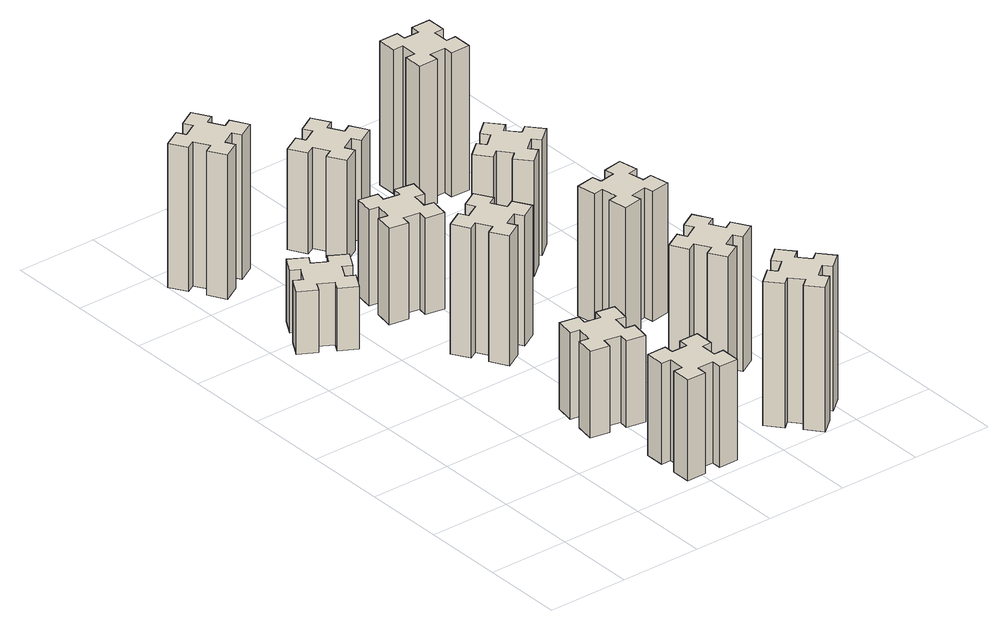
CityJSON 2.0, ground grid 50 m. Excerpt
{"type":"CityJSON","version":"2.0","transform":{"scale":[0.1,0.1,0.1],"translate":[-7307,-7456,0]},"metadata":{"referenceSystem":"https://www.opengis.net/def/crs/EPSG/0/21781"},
"CityObjects":{
"building1":{"type":"Building","attributes":{"class":"1000","function":"1000","usage":"1000","yearOfConstruction":2016,"roofType":"1000","measuredHeight":39,"storeysAboveGround":30,"storeysBelowGround":0},"geometry":[{"type":"Solid","lod":"1","boundaries":[[[[0,1,2,3,4,5,6,7,8,9,10,11,12,13,14,15,16,17,18,19]],[[17,16,20,21]],[[16,15,22,20]],[[15,14,23,22]],[[14,13,24,23]],[[13,12,25,24]],[[12,11,26,25]],[[11,10,27,26]],[[10,9,28,27]],[[9,8,29,28]],[[8,7,30,29]],[[7,6,31,30]],[[6,5,32,31]],[[5,4,33,32]],[[4,3,34,33]],[[3,2,35,34]],[[2,1,36,35]],[[1,0,37,36]],[[0,19,38,37]],[[19,18,39,38]],[[18,17,21,39]],[[24,25,26,27,28,29,30,31,32,33,34,35,36,37,38,39,21,20,22,23]]]]}]},
"building2":{"type":"Building","attributes":{"class":"1000","function":"1000","usage":"1000","yearOfConstruction":2016,"roofType":"1000","measuredHeight":63,"storeysAboveGround":30,"storeysBelowGround":0},"geometry":[{"type":"Solid","lod":"1","boundaries":[[[[40,41,42,43,44,45,46,47,48,49,50,51,52,53,54,55,56,57,58,59]],[[57,56,60,61]],[[56,55,62,60]],[[55,54,63,62]],[[54,53,64,63]],[[53,52,65,64]],[[52,51,66,65]],[[51,50,67,66]],[[50,49,68,67]],[[49,48,69,68]],[[48,47,70,69]],[[47,46,71,70]],[[46,45,72,71]],[[45,44,73,72]],[[44,43,74,73]],[[43,42,75,74]],[[42,41,76,75]],[[41,40,77,76]],[[40,59,78,77]],[[59,58,79,78]],[[58,57,61,79]],[[64,65,66,67,68,69,70,71,72,73,74,75,76,77,78,79,61,60,62,63]]]]}]},
"building3":{"type":"Building","attributes":{"class":"1000","function":"1000","usage":"1000","yearOfConstruction":2016,"roofType":"1000","measuredHeight":90,"storeysAboveGround":30,"storeysBelowGround":0},"geometry":[{"type":"Solid","lod":"1","boundaries":[[[[80,81,82,83,84,85,86,87,88,89,90,91,92,93,94,95,96,97,98,99]],[[97,96,100,101]],[[96,95,102,100]],[[95,94,103,102]],[[94,93,104,103]],[[93,92,105,104]],[[92,91,106,105]],[[91,90,107,106]],[[90,89,108,107]],[[89,88,109,108]],[[88,87,110,109]],[[87,86,111,110]],[[86,85,112,111]],[[85,84,113,112]],[[84,83,114,113]],[[83,82,115,114]],[[82,81,116,115]],[[81,80,117,116]],[[80,99,118,117]],[[99,98,119,118]],[[98,97,101,119]],[[104,105,106,107,108,109,110,111,112,113,114,115,116,117,118,119,101,100,102,103]]]]}]},
"building4":{"type":"Building","attributes":{"class":"1000","function":"1000","usage":"1000","yearOfConstruction":2016,"roofType":"1000","measuredHeight":54,"storeysAboveGround":30,"storeysBelowGround":0},"geometry":[{"type":"Solid","lod":"1","boundaries":[[[[120,121,122,123,124,125,126,127,128,129,130,131,132,133,134,135,136,137,138,139]],[[137,136,140,141]],[[136,135,142,140]],[[135,134,143,142]],[[134,133,144,143]],[[133,132,145,144]],[[132,131,146,145]],[[131,130,147,146]],[[130,129,148,147]],[[129,128,149,148]],[[128,127,150,149]],[[127,126,151,150]],[[126,125,152,151]],[[125,124,153,152]],[[124,123,154,153]],[[123,122,155,154]],[[122,121,156,155]],[[121,120,157,156]],[[120,139,158,157]],[[139,138,159,158]],[[138,137,141,159]],[[144,145,146,147,148,149,150,151,152,153,154,155,156,157,158,159,141,140,142,143]]]]}]},
"building5":{"type":"Building","attributes":{"class":"1000","function":"1000","usage":"1000","yearOfConstruction":2016,"roofType":"1000","measuredHeight":81,"storeysAboveGround":30,"storeysBelowGround":0},"geometry":[{"type":"Solid","lod":"1","boundaries":[[[[160,161,162,163,164,165,166,167,168,169,170,171,172,173,174,175,176,177,178,179]],[[177,176,180,181]],[[176,175,182,180]],[[175,174,183,182]],[[174,173,184,183]],[[173,172,185,184]],[[172,171,186,185]],[[171,170,187,186]],[[170,169,188,187]],[[169,168,189,188]],[[168,167,190,189]],[[167,166,191,190]],[[166,165,192,191]],[[165,164,193,192]],[[164,163,194,193]],[[163,162,195,194]],[[162,161,196,195]],[[161,160,197,196]],[[160,179,198,197]],[[179,178,199,198]],[[178,177,181,199]],[[184,185,186,187,188,189,190,191,192,193,194,195,196,197,198,199,181,180,182,183]]]]}]},
"building6":{"type":"Building","attributes":{"class":"1000","function":"1000","usage":"1000","yearOfConstruction":2016,"roofType":"1000","measuredHeight":60,"storeysAboveGround":30,"storeysBelowGround":0},"geometry":[{"type":"Solid","lod":"1","boundaries":[[[[200,201,202,203,204,205,206,207,208,209,210,211,212,213,214,215,216,217,218,219]],[[217,216,220,221]],[[216,215,222,220]],[[215,214,223,222]],[[214,213,224,223]],[[213,212,225,224]],[[212,211,226,225]],[[211,210,227,226]],[[210,209,228,227]],[[209,208,229,228]],[[208,207,230,229]],[[207,206,231,230]],[[206,205,232,231]],[[205,204,233,232]],[[204,203,234,233]],[[203,202,235,234]],[[202,201,236,235]],[[201,200,237,236]],[[200,219,238,237]],[[219,218,239,238]],[[218,217,221,239]],[[224,225,226,227,228,229,230,231,232,233,234,235,236,237,238,239,221,220,222,223]]]]}]},
"building7":{"type":"Building","attributes":{"class":"1000","function":"1000","usage":"1000","yearOfConstruction":2016,"roofType":"1000","measuredHeight":90,"storeysAboveGround":30,"storeysBelowGround":0},"geometry":[{"type":"Solid","lod":"1","boundaries":[[[[240,241,242,243,244,245,246,247,248,249,250,251,252,253,254,255,256,257,258,259]],[[257,256,260,261]],[[256,255,262,260]],[[255,254,263,262]],[[254,253,264,263]],[[253,252,265,264]],[[252,251,266,265]],[[251,250,267,266]],[[250,249,268,267]],[[249,248,269,268]],[[248,247,270,269]],[[247,246,271,270]],[[246,245,272,271]],[[245,244,273,272]],[[244,243,274,273]],[[243,242,275,274]],[[242,241,276,275]],[[241,240,277,276]],[[240,259,278,277]],[[259,258,279,278]],[[258,257,261,279]],[[264,265,266,267,268,269,270,271,272,273,274,275,276,277,278,279,261,260,262,263]]]]}]},
"building8":{"type":"Building","attributes":{"class":"1000","function":"1000","usage":"1000","yearOfConstruction":2016,"roofType":"1000","measuredHeight":63,"storeysAboveGround":30,"storeysBelowGround":0},"geometry":[{"type":"Solid","lod":"1","boundaries":[[[[280,281,282,283,284,285,286,287,288,289,290,291,292,293,294,295,296,297,298,299]],[[297,296,300,301]],[[296,295,302,300]],[[295,294,303,302]],[[294,293,304,303]],[[293,292,305,304]],[[292,291,306,305]],[[291,290,307,306]],[[290,289,308,307]],[[289,288,309,308]],[[288,287,310,309]],[[287,286,311,310]],[[286,285,312,311]],[[285,284,313,312]],[[284,283,314,313]],[[283,282,315,314]],[[282,281,316,315]],[[281,280,317,316]],[[280,299,318,317]],[[299,298,319,318]],[[298,297,301,319]],[[304,305,306,307,308,309,310,311,312,313,314,315,316,317,318,319,301,300,302,303]]]]}]},
"building9":{"type":"Building","attributes":{"class":"1000","function":"1000","usage":"1000","yearOfConstruction":2016,"roofType":"1000","measuredHeight":84,"storeysAboveGround":30,"storeysBelowGround":0},"geometry":[{"type":"Solid","lod":"1","boundaries":[[[[320,321,322,323,324,325,326,327,328,329,330,331,332,333,334,335,336,337,338,339]],[[337,336,340,341]],[[336,335,342,340]],[[335,334,343,342]],[[334,333,344,343]],[[333,332,345,344]],[[332,331,346,345]],[[331,330,347,346]],[[330,329,348,347]],[[329,328,349,348]],[[328,327,350,349]],[[327,326,351,350]],[[326,325,352,351]],[[325,324,353,352]],[[324,323,354,353]],[[323,322,355,354]],[[322,321,356,355]],[[321,320,357,356]],[[320,339,358,357]],[[339,338,359,358]],[[338,337,341,359]],[[344,345,346,347,348,349,350,351,352,353,354,355,356,357,358,359,341,340,342,343]]]]}]},
"building10":{"type":"Building","attributes":{"class":"1000","function":"1000","usage":"1000","yearOfConstruction":2016,"roofType":"1000","measuredHeight":81,"storeysAboveGround":30,"storeysBelowGround":0},"geometry":[{"type":"Solid","lod":"1","boundaries":[[[[360,361,362,363,364,365,366,367,368,369,370,371,372,373,374,375,376,377,378,379]],[[377,376,380,381]],[[376,375,382,380]],[[375,374,383,382]],[[374,373,384,383]],[[373,372,385,384]],[[372,371,386,385]],[[371,370,387,386]],[[370,369,388,387]],[[369,368,389,388]],[[368,367,390,389]],[[367,366,391,390]],[[366,365,392,391]],[[365,364,393,392]],[[364,363,394,393]],[[363,362,395,394]],[[362,361,396,395]],[[361,360,397,396]],[[360,379,398,397]],[[379,378,399,398]],[[378,377,381,399]],[[384,385,386,387,388,389,390,391,392,393,394,395,396,397,398,399,381,380,382,383]]]]}]},
"building11":{"type":"Building","attributes":{"class":"1000","function":"1000","usage":"1000","yearOfConstruction":2016,"roofType":"1000","measuredHeight":72,"storeysAboveGround":30,"storeysBelowGround":0},"geometry":[{"type":"Solid","lod":"1","boundaries":[[[[400,401,402,403,404,405,406,407,408,409,410,411,412,413,414,415,416,417,418,419]],[[417,416,420,421]],[[416,415,422,420]],[[415,414,423,422]],[[414,413,424,423]],[[413,412,425,424]],[[412,411,426,425]],[[411,410,427,426]],[[410,409,428,427]],[[409,408,429,428]],[[408,407,430,429]],[[407,406,431,430]],[[406,405,432,431]],[[405,404,433,432]],[[404,403,434,433]],[[403,402,435,434]],[[402,401,436,435]],[[401,400,437,436]],[[400,419,438,437]],[[419,418,439,438]],[[418,417,421,439]],[[424,425,426,427,428,429,430,431,432,433,434,435,436,437,438,439,421,420,422,423]]]]}]},
"building12":{"type":"Building","attributes":{"class":"1000","function":"1000","usage":"1000","yearOfConstruction":2016,"roofType":"1000","measuredHeight":90,"storeysAboveGround":30,"storeysBelowGround":0},"geometry":[{"type":"Solid","lod":"1","boundaries":[[[[440,441,442,443,444,445,446,447,448,449,450,451,452,453,454,455,456,457,458,459]],[[457,456,460,461]],[[456,455,462,460]],[[455,454,463,462]],[[454,453,464,463]],[[453,452,465,464]],[[452,451,466,465]],[[451,450,467,466]],[[450,449,468,467]],[[449,448,469,468]],[[448,447,470,469]],[[447,446,471,470]],[[446,445,472,471]],[[445,444,473,472]],[[444,443,474,473]],[[443,442,475,474]],[[442,441,476,475]],[[441,440,477,476]],[[440,459,478,477]],[[459,458,479,478]],[[458,457,461,479]],[[464,465,466,467,468,469,470,471,472,473,474,475,476,477,478,479,461,460,462,463]]]]}]}
},
"vertices":[
[406,2367,0],[456,2454,0],[508,2424,0],[568,2528,0],[464,2588,0],[434,2536,0],[347,2586,0],[377,2638,0],[273,2698,0],[213,2594,0],[265,2564,0],[215,2477,0],[163,2507,0],[103,2403,0],[207,2343,0],[237,2395,0],[324,2345,0],[294,2293,0],[398,2233,0],[458,2337,0],[324,2345,390],[294,2293,390],[237,2395,390],[207,2343,390],[103,2403,390],[163,2507,390],[215,2477,390],[265,2564,390],[213,2594,390],[273,2698,390],[377,2638,390],[347,2586,390],[434,2536,390],[464,2588,390],[568,2528,390],[508,2424,390],[456,2454,390],[406,2367,390],[458,2337,390],[398,2233,390],
[1185,195,0],[1185,295,0],[1245,295,0],[1245,415,0],[1125,415,0],[1125,355,0],[1025,355,0],[1025,415,0],[905,415,0],[905,295,0],[965,295,0],[965,195,0],[905,195,0],[905,75,0],[1025,75,0],[1025,135,0],[1125,135,0],[1125,75,0],[1245,75,0],[1245,195,0],[1125,135,630],[1125,75,630],[1025,135,630],[1025,75,630],[905,75,630],[905,195,630],[965,195,630],[965,295,630],[905,295,630],[905,415,630],[1025,415,630],[1025,355,630],[1125,355,630],[1125,415,630],[1245,415,630],[1245,295,630],[1185,295,630],[1185,195,630],[1245,195,630],[1245,75,630],
[224,3426,0],[137,3376,0],[107,3428,0],[3,3368,0],[63,3264,0],[115,3294,0],[165,3207,0],[113,3177,0],[173,3073,0],[277,3133,0],[247,3185,0],[334,3235,0],[364,3183,0],[468,3243,0],[408,3347,0],[356,3317,0],[306,3404,0],[358,3434,0],[298,3538,0],[194,3478,0],[306,3404,900],[358,3434,900],[356,3317,900],[408,3347,900],[468,3243,900],[364,3183,900],[334,3235,900],[247,3185,900],[277,3133,900],[173,3073,900],[113,3177,900],[165,3207,900],[115,3294,900],[63,3264,900],[3,3368,900],[107,3428,900],[137,3376,900],[224,3426,900],[194,3478,900],[298,3538,900],
[876,954,0],[858,855,0],[799,866,0],[778,747,0],[897,727,0],[907,786,0],[1005,768,0],[995,709,0],[1113,688,0],[1134,807,0],[1075,817,0],[1092,915,0],[1151,905,0],[1172,1023,0],[1054,1044,0],[1044,985,0],[945,1002,0],[956,1061,0],[837,1082,0],[817,964,0],[945,1002,540],[956,1061,540],[1044,985,540],[1054,1044,540],[1172,1023,540],[1151,905,540],[1092,915,540],[1075,817,540],[1134,807,540],[1113,688,540],[995,709,540],[1005,768,540],[907,786,540],[897,727,540],[778,747,540],[799,866,540],[858,855,540],[876,954,540],[817,964,540],[837,1082,540],
[1096,1837,0],[1046,1924,0],[1098,1954,0],[1038,2058,0],[934,1998,0],[964,1946,0],[877,1896,0],[847,1948,0],[743,1888,0],[803,1784,0],[855,1814,0],[905,1727,0],[853,1697,0],[913,1593,0],[1017,1653,0],[987,1705,0],[1074,1755,0],[1104,1703,0],[1208,1763,0],[1148,1867,0],[1074,1755,810],[1104,1703,810],[987,1705,810],[1017,1653,810],[913,1593,810],[853,1697,810],[905,1727,810],[855,1814,810],[803,1784,810],[743,1888,810],[847,1948,810],[877,1896,810],[964,1946,810],[934,1998,810],[1038,2058,810],[1098,1954,810],[1046,1924,810],[1096,1837,810],[1148,1867,810],[1208,1763,810],
[944,2565,0],[845,2582,0],[856,2641,0],[737,2662,0],[717,2544,0],[776,2534,0],[758,2435,0],[699,2446,0],[678,2327,0],[797,2307,0],[807,2366,0],[905,2348,0],[895,2289,0],[1013,2268,0],[1034,2387,0],[975,2397,0],[992,2495,0],[1051,2485,0],[1072,2603,0],[954,2624,0],[992,2495,600],[1051,2485,600],[975,2397,600],[1034,2387,600],[1013,2268,600],[895,2289,600],[905,2348,600],[807,2366,600],[797,2307,600],[678,2327,600],[699,2446,600],[758,2435,600],[776,2534,600],[717,2544,600],[737,2662,600],[856,2641,600],[845,2582,600],[944,2565,600],[954,2624,600],[1072,2603,600],
[1848,129,0],[1924,193,0],[1963,147,0],[2055,224,0],[1978,316,0],[1932,278,0],[1867,354,0],[1913,393,0],[1836,485,0],[1744,408,0],[1783,362,0],[1706,297,0],[1668,343,0],[1576,266,0],[1653,174,0],[1699,213,0],[1763,136,0],[1717,98,0],[1794,6,0],[1886,83,0],[1763,136,900],[1717,98,900],[1699,213,900],[1653,174,900],[1576,266,900],[1668,343,900],[1706,297,900],[1783,362,900],[1744,408,900],[1836,485,900],[1913,393,900],[1867,354,900],[1932,278,900],[1978,316,900],[2055,224,900],[1963,147,900],[1924,193,900],[1848,129,900],[1886,83,900],[1794,6,900],
[1096,3217,0],[1046,3304,0],[1098,3334,0],[1038,3438,0],[934,3378,0],[964,3326,0],[877,3276,0],[847,3328,0],[743,3268,0],[803,3164,0],[855,3194,0],[905,3107,0],[853,3077,0],[913,2973,0],[1017,3033,0],[987,3085,0],[1074,3135,0],[1104,3083,0],[1208,3143,0],[1148,3247,0],[1074,3135,630],[1104,3083,630],[987,3085,630],[1017,3033,630],[913,2973,630],[853,3077,630],[905,3107,630],[855,3194,630],[803,3164,630],[743,3268,630],[847,3328,630],[877,3276,630],[964,3326,630],[934,3378,630],[1038,3438,630],[1098,3334,630],[1046,3304,630],[1096,3217,630],[1148,3247,630],[1208,3143,630],
[1595,874,0],[1645,787,0],[1593,757,0],[1653,653,0],[1757,713,0],[1727,765,0],[1814,815,0],[1844,763,0],[1948,823,0],[1888,927,0],[1836,897,0],[1786,984,0],[1838,1014,0],[1778,1118,0],[1674,1058,0],[1704,1006,0],[1617,956,0],[1587,1008,0],[1483,948,0],[1543,844,0],[1617,956,840],[1587,1008,840],[1704,1006,840],[1674,1058,840],[1778,1118,840],[1838,1014,840],[1786,984,840],[1836,897,840],[1888,927,840],[1948,823,840],[1844,763,840],[1814,815,840],[1727,765,840],[1757,713,840],[1653,653,840],[1593,757,840],[1645,787,840],[1595,874,840],[1543,844,840],[1483,948,840],
[1745,1742,0],[1647,1725,0],[1637,1784,0],[1518,1763,0],[1539,1645,0],[1598,1655,0],[1616,1557,0],[1557,1547,0],[1577,1428,0],[1696,1449,0],[1685,1508,0],[1784,1526,0],[1794,1467,0],[1912,1487,0],[1891,1606,0],[1832,1595,0],[1815,1694,0],[1874,1704,0],[1853,1822,0],[1735,1801,0],[1815,1694,810],[1874,1704,810],[1832,1595,810],[1891,1606,810],[1912,1487,810],[1794,1467,810],[1784,1526,810],[1685,1508,810],[1696,1449,810],[1577,1428,810],[1557,1547,810],[1616,1557,810],[1598,1655,810],[1539,1645,810],[1518,1763,810],[1637,1784,810],[1647,1725,810],[1745,1742,810],[1735,1801,810],[1853,1822,810],
[1499,2433,0],[1563,2356,0],[1517,2318,0],[1594,2226,0],[1686,2303,0],[1648,2349,0],[1724,2413,0],[1763,2367,0],[1855,2444,0],[1778,2536,0],[1732,2498,0],[1667,2574,0],[1713,2613,0],[1636,2705,0],[1544,2628,0],[1583,2582,0],[1506,2517,0],[1468,2563,0],[1376,2486,0],[1453,2394,0],[1506,2517,720],[1468,2563,720],[1583,2582,720],[1544,2628,720],[1636,2705,720],[1713,2613,720],[1667,2574,720],[1732,2498,720],[1778,2536,720],[1855,2444,720],[1763,2367,720],[1724,2413,720],[1648,2349,720],[1686,2303,720],[1594,2226,720],[1517,2318,720],[1563,2356,720],[1499,2433,720],[1453,2394,720],[1376,2486,720],
[1665,3195,0],[1765,3195,0],[1765,3135,0],[1885,3135,0],[1885,3255,0],[1825,3255,0],[1825,3355,0],[1885,3355,0],[1885,3475,0],[1765,3475,0],[1765,3415,0],[1665,3415,0],[1665,3475,0],[1545,3475,0],[1545,3355,0],[1605,3355,0],[1605,3255,0],[1545,3255,0],[1545,3135,0],[1665,3135,0],[1605,3255,900],[1545,3255,900],[1605,3355,900],[1545,3355,900],[1545,3475,900],[1665,3475,900],[1665,3415,900],[1765,3415,900],[1765,3475,900],[1885,3475,900],[1885,3355,900],[1825,3355,900],[1825,3255,900],[1885,3255,900],[1885,3135,900],[1765,3135,900],[1765,3195,900],[1665,3195,900],[1665,3135,900],[1545,3135,900]
]}
